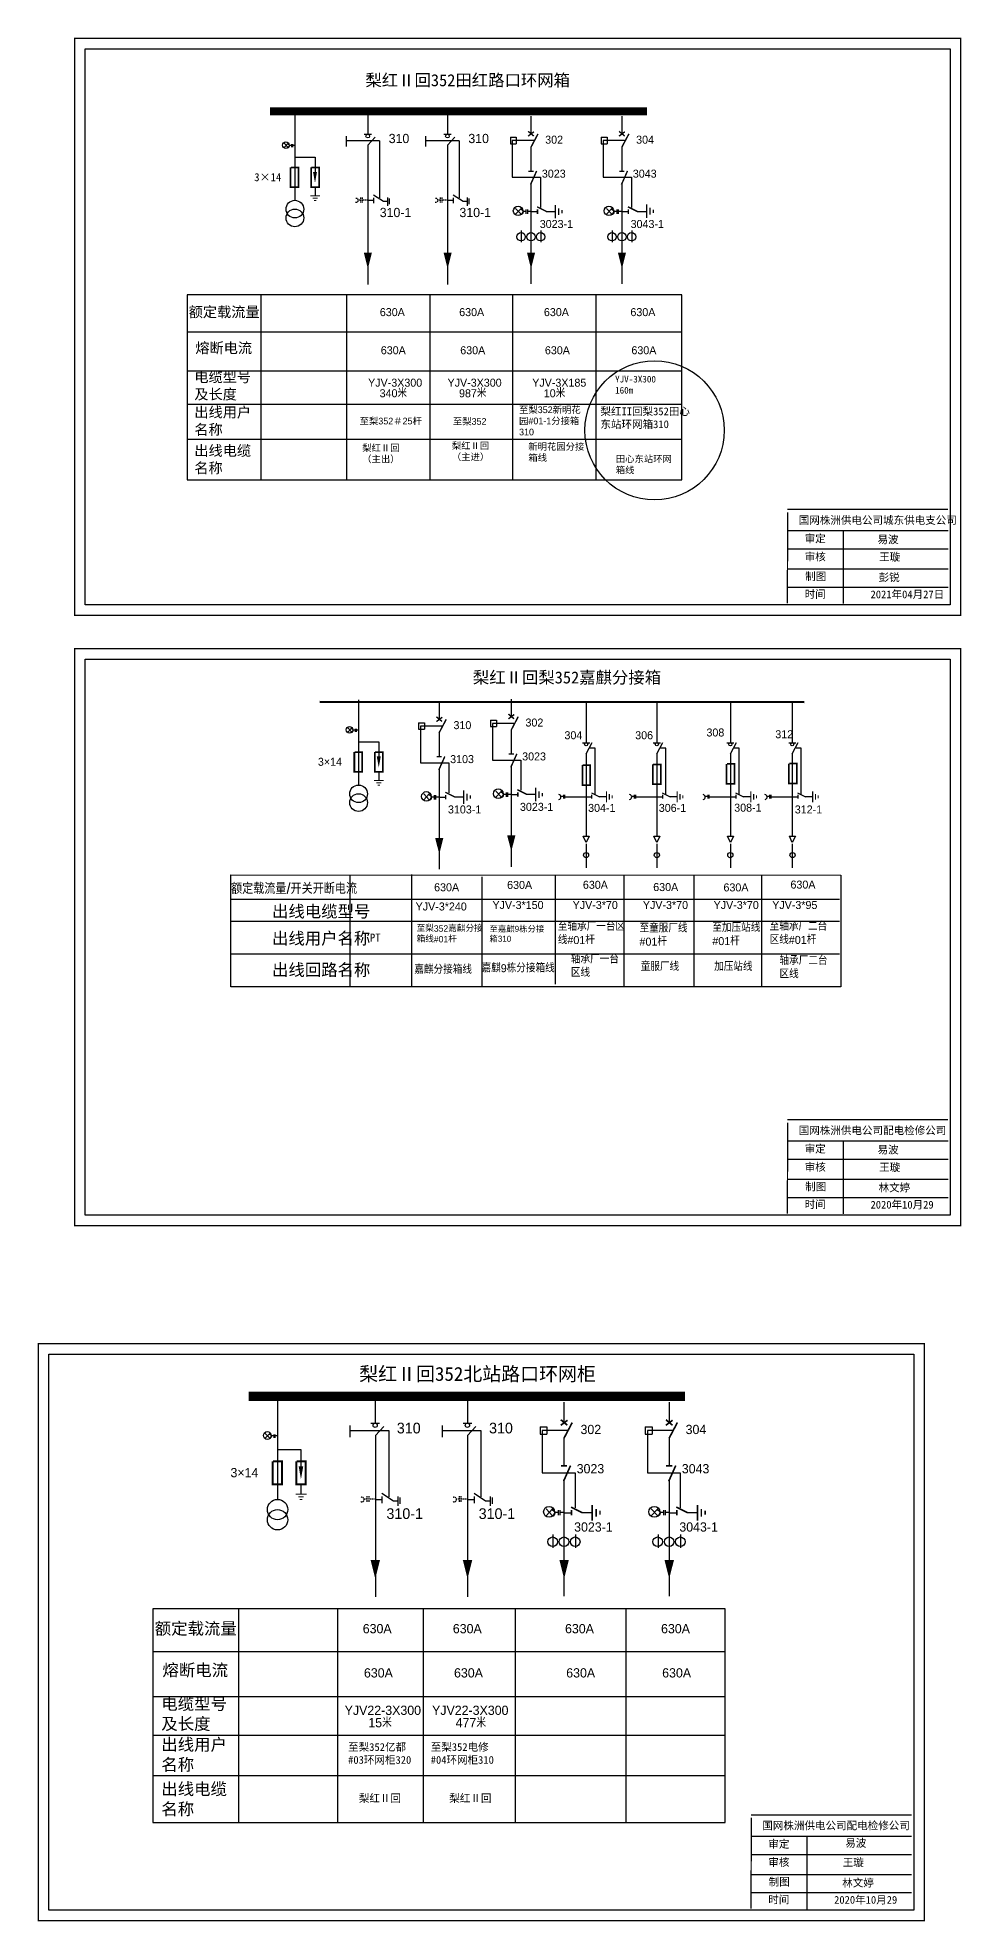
# Model space of a CAD drawing. Extents: x -42 to 505, y -336 to -58.
# Drawn here: x -42.4 to 88.4, y -324.6 to -57.8 of the extents above; entities that cross this region are included whole.
import ezdxf

# ---------------------------------------------------------------- set-up
doc = ezdxf.new("R2010")
doc.units = 0
doc.header["$LTSCALE"] = 0.774411
for name, pattern in [('ACAD_ISO02W100', [15, 12, -3]), ('CENTER', [50.8, 31.75, -6.35, 6.35, -6.35]), ('DASHED', [0.45, 0.3, -0.15]), ('HIDDEN', [0.375, 0.25, -0.125])]:
    doc.linetypes.add(name, pattern=pattern)
doc.layers.get('0').update_dxf_attribs({"linetype": 'CONTINUOUS'})
doc.layers.add('1', color=7, linetype='CONTINUOUS')
doc.layers.add('F11', color=7, linetype='CONTINUOUS')
doc.styles.add('HZ', font='')
doc.styles.add('hztxt_txtstyle_0.00_0_0', font='', dxfattribs={"bigfont": 'hztxt.shx'})
doc.styles.add('hztxt_txtstyle_2.00_0_0', font='', dxfattribs={"height": 2, "bigfont": 'hztxt.shx'})
doc.styles.add('hztxt_txtstyle_2.77_0_0', font='', dxfattribs={"height": 2.768736, "bigfont": 'hztxt.shx'})
doc.styles.add('hztxt_txtstyle_3.00_0_0', font='', dxfattribs={"height": 3})
doc.styles.add('KaiTi_GB2312_txtstyle_1.09_0_0', font='simkai_0.ttf', dxfattribs={"height": 1.0944})
doc.styles.add('STYLE1', font='txt.shx', dxfattribs={"height": 2.6})
doc.styles.add('字体', font='simkai_0.ttf', dxfattribs={"height": 2.5})
doc.styles.get('HZ').set_extended_font_data('SimSun')
doc.styles.get('hztxt_txtstyle_0.00_0_0').set_extended_font_data('hztxt')
doc.styles.get('hztxt_txtstyle_2.00_0_0').set_extended_font_data('hztxt')
doc.styles.get('hztxt_txtstyle_2.77_0_0').set_extended_font_data('hztxt')
doc.styles.get('hztxt_txtstyle_3.00_0_0').set_extended_font_data('SimSun')

# ---------------------------------------------------------------- blocks, each defined once
blk = doc.blocks.new('JD')
for points in [[(-2, 0.2), (-2, -0.2), (2, 0.2), (2, -0.2)], [(1, -1.2), (1, -0.8), (-1, -1.2), (-1, -0.8)], [(-0.5, -1.8), (-0.5, -2.2), (0.5, -1.8), (0.5, -2.2)]]:
    blk.add_trace(points)

msp = doc.modelspace()

# ---------------------------------------------------------------- linework, layer by layer
for p, q in [((-5.98, -68.84), (-5.98, -80.93)), ((27.46, -68.97), (27.46, -71.48)), ((40.33, -68.97), (40.33, -71.48)), ((24.56, -71.95), (24.56, -72.85)), ((24.56, -71.95), (25.37, -71.95)), ((25.37, -71.95), (25.37, -72.85)), ((37.43, -71.95), (37.43, -72.85)), ((37.43, -71.95), (38.25, -71.95)), ((38.25, -71.95), (38.25, -72.85)), ((24.56, -72.85), (25.37, -72.85)), ((27.87, -72.42), (24.82, -72.42)), ((24.82, -72.42), (24.82, -77.61)), ((27.46, -73.33), (27.46, -76.7)), ((37.43, -72.85), (38.25, -72.85)), ((40.74, -72.42), (37.69, -72.42)), ((37.69, -72.42), (37.69, -77.61)), ((40.33, -73.33), (40.33, -76.7)), ((-5.99, -74.76), (-3.11, -74.76)), ((-3.11, -74.76), (-3.11, -76.87)), ((-3.11, -79.09), (-3.11, -80.18)), ((24.82, -77.61), (28.84, -77.61)), ((27.46, -78.39), (27.46, -88.34)), ((28.84, -77.61), (28.84, -81.89)), ((37.69, -77.61), (41.72, -77.61)), ((40.33, -78.39), (40.33, -88.34)), ((41.72, -77.61), (41.72, -81.89)), ((27.46, -82.47), (28.4, -82.47)), ((29.63, -82.45), (30.91, -82.45)), ((40.33, -82.47), (41.27, -82.47)), ((42.5, -82.45), (43.79, -82.45)), ((26.11, -85.13), (26.11, -86.79)), ((28.87, -85.13), (28.87, -86.79)), ((38.98, -85.13), (38.98, -86.79)), ((41.75, -85.13), (41.75, -86.79)), ((27.47, -89.68), (27.47, -92.7)), ((40.34, -89.68), (40.34, -92.7)), ((3.04, -151.63), (3.04, -163.72)), ((14.46, -151.88), (14.46, -154.38)), ((24.66, -151.5), (24.66, -154.01)), ((35.29, -151.96), (35.29, -157.65)), ((45.3, -151.96), (45.3, -157.65)), ((55.72, -151.96), (55.72, -157.65)), ((64.48, -151.96), (64.48, -157.65)), ((21.76, -154.48), (21.76, -155.39)), ((21.76, -154.48), (22.58, -154.48)), ((22.58, -154.48), (22.58, -155.39)), ((11.56, -154.86), (11.56, -155.76)), ((11.56, -154.86), (12.38, -154.86)), ((11.56, -155.76), (12.38, -155.76)), ((14.87, -155.33), (11.82, -155.33)), ((11.82, -155.33), (11.82, -160.52)), ((12.38, -154.86), (12.38, -155.76)), ((14.46, -156.24), (14.46, -159.61)), ((21.76, -155.39), (22.58, -155.39)), ((25.07, -154.95), (22.02, -154.95)), ((22.02, -154.95), (22.02, -160.14)), ((24.66, -155.87), (24.66, -159.24)), ((3.03, -157.55), (5.92, -157.55)), ((5.92, -157.55), (5.92, -159.66)), ((34.78, -157.68), (35.79, -157.68)), ((35.29, -159.24), (36.14, -157.63)), ((35.29, -159.2), (35.29, -170.87)), ((44.8, -157.68), (45.8, -157.68)), ((45.3, -159.24), (46.15, -157.63)), ((45.3, -159.2), (45.3, -170.87)), ((55.22, -157.68), (56.22, -157.68)), ((55.72, -159.24), (56.57, -157.63)), ((55.72, -159.2), (55.72, -170.87)), ((63.98, -157.68), (64.98, -157.68)), ((64.48, -159.24), (65.33, -157.63)), ((64.48, -159.2), (64.48, -170.87)), ((5.92, -161.88), (5.92, -162.97)), ((11.82, -160.52), (15.85, -160.52)), ((14.46, -161.3), (14.46, -171.25)), ((15.85, -160.52), (15.85, -164.8)), ((22.02, -160.14), (26.05, -160.14)), ((24.66, -160.92), (24.66, -170.87)), ((26.05, -160.14), (26.05, -164.42)), ((14.46, -165.38), (15.41, -165.38)), ((16.64, -165.36), (17.92, -165.36)), ((24.66, -165.01), (25.61, -165.01)), ((26.83, -164.98), (28.12, -164.98)), ((32.08, -165.32), (31.72, -165.32)), ((32.08, -165.08), (32.08, -165.6)), ((32.24, -165.08), (32.24, -165.6)), ((32.26, -165.34), (36.07, -165.34)), ((36.03, -164.78), (37.16, -165.34)), ((36.07, -165.08), (36.07, -165.6)), ((37.09, -165.32), (38.16, -165.32)), ((42.1, -165.32), (41.74, -165.32)), ((42.1, -165.08), (42.1, -165.6)), ((42.26, -165.08), (42.26, -165.6)), ((42.28, -165.34), (46.09, -165.34)), ((46.04, -164.78), (47.18, -165.34)), ((46.09, -165.08), (46.09, -165.6)), ((47.11, -165.32), (48.18, -165.32)), ((52.52, -165.32), (52.16, -165.32)), ((52.52, -165.08), (52.52, -165.6)), ((52.68, -165.08), (52.68, -165.6)), ((52.7, -165.34), (56.51, -165.34)), ((56.46, -164.78), (57.59, -165.34)), ((56.51, -165.08), (56.51, -165.6)), ((57.53, -165.32), (58.6, -165.32)), ((61.28, -165.32), (60.92, -165.32)), ((61.28, -165.08), (61.28, -165.6)), ((61.44, -165.08), (61.44, -165.6)), ((61.46, -165.34), (65.27, -165.34)), ((65.22, -164.78), (66.35, -165.34)), ((65.27, -165.08), (65.27, -165.6)), ((66.29, -165.32), (67.36, -165.32)), ((14.47, -172.58), (14.47, -175.61)), ((24.67, -172.21), (24.67, -175.24)), ((34.87, -170.92), (35.73, -170.92)), ((35.29, -171.79), (34.88, -170.9)), ((35.73, -170.92), (35.29, -171.79)), ((44.88, -170.92), (45.75, -170.92)), ((45.31, -171.79), (44.89, -170.9)), ((45.75, -170.92), (45.31, -171.79)), ((55.3, -170.92), (56.17, -170.92)), ((55.73, -171.79), (55.31, -170.9)), ((56.17, -170.92), (55.73, -171.79)), ((64.06, -170.92), (64.93, -170.92)), ((64.49, -171.79), (64.07, -170.9)), ((64.93, -170.92), (64.49, -171.79)), ((-15.05, -176.4), (71.37, -176.42)), ((-15.05, -192.26), (-15.05, -176.4)), ((1.81, -176.37), (1.81, -192.21)), ((10.56, -176.36), (10.56, -192.2)), ((20.53, -176.68), (20.53, -192.13)), ((30.88, -176.53), (30.88, -191.86)), ((40.62, -176.42), (40.62, -192.26)), ((50.53, -176.55), (50.53, -192.26)), ((60.14, -176.55), (60.14, -192.26)), ((71.37, -176.42), (71.37, -192.26)), ((-15.01, -179.85), (71.16, -179.85)), ((-15.01, -182.96), (71.16, -182.96)), ((-15.03, -187.6), (71.16, -187.6)), ((71.37, -192.26), (-15.05, -192.26)), ((-8.43, -250.91), (-8.43, -264.9)), ((32.14, -251.09), (32.14, -253.99)), ((47.03, -251.09), (47.03, -253.99)), ((28.78, -254.54), (28.78, -255.59)), ((28.78, -254.54), (29.72, -254.54)), ((28.78, -255.59), (29.72, -255.59)), ((32.61, -255.09), (29.08, -255.09)), ((29.08, -255.09), (29.08, -261.09)), ((29.72, -254.54), (29.72, -255.59)), ((43.67, -254.54), (43.67, -255.59)), ((43.67, -254.54), (44.62, -254.54)), ((43.67, -255.59), (44.62, -255.59)), ((47.5, -255.09), (43.97, -255.09)), ((43.97, -255.09), (43.97, -261.09)), ((44.62, -254.54), (44.62, -255.59)), ((-8.45, -257.76), (-5.1, -257.76)), ((-5.1, -257.76), (-5.1, -260.21)), ((32.14, -256.14), (32.14, -260.04)), ((47.03, -256.14), (47.03, -260.04)), ((29.08, -261.09), (33.74, -261.09)), ((33.74, -261.09), (33.74, -266.04)), ((43.97, -261.09), (48.63, -261.09)), ((48.63, -261.09), (48.63, -266.04)), ((-5.1, -262.77), (-5.1, -264.04)), ((32.14, -261.99), (32.14, -273.51)), ((47.03, -261.99), (47.03, -273.51)), ((32.14, -266.72), (33.23, -266.72)), ((34.65, -266.69), (36.13, -266.69)), ((47.03, -266.72), (48.12, -266.72)), ((49.54, -266.69), (51.03, -266.69)), ((30.57, -269.79), (30.57, -271.71)), ((33.77, -269.79), (33.77, -271.71)), ((45.47, -269.79), (45.47, -271.71)), ((48.67, -269.79), (48.67, -271.71)), ((32.14, -275.05), (32.14, -278.56)), ((47.04, -275.05), (47.04, -278.56))]:
    msp.add_line(p, q)
at = {"linetype": 'Continuous'}
for p, q in [((-6.93, -72.8), (-7.48, -73.39)), ((-7.48, -72.8), (-6.93, -73.39)), ((26.07, -82.01), (25.29, -82.85)), ((25.29, -82.01), (26.07, -82.85)), ((38.95, -82.01), (38.16, -82.85)), ((38.16, -82.01), (38.95, -82.85)), ((-21.23, -94.27), (-21.23, -120.43)), ((-4.83, -94.27), (-21.23, -94.27)), ((48.83, -94.27), (-4.83, -94.27)), ((48.84, -120.43), (48.83, -94.27)), ((-21.23, -120.43), (48.84, -120.43)), ((1.54, -155.59), (2.09, -156.18)), ((2.09, -155.59), (1.54, -156.18)), ((13.08, -164.92), (12.29, -165.76)), ((12.29, -164.92), (13.08, -165.76)), ((23.28, -164.54), (22.49, -165.38)), ((22.49, -164.54), (23.28, -165.38)), ((-10.17, -255.5), (-9.53, -256.18)), ((-9.53, -255.5), (-10.17, -256.18)), ((30.53, -266.18), (29.63, -267.15)), ((29.63, -266.18), (30.53, -267.15)), ((45.43, -266.18), (44.52, -267.15)), ((44.52, -266.18), (45.43, -267.15)), ((-7.1, -280.34), (-26.08, -280.34)), ((-26.08, -280.34), (-26.08, -310.6)), ((54.99, -280.34), (-7.1, -280.34)), ((55, -310.6), (54.99, -280.34)), ((-26.08, -310.6), (55, -310.6))]:
    msp.add_line(p, q, dxfattribs=at)
at = {"linetype": 'ByBlock'}
for p, q in [((-10.76, -94.21), (-10.76, -120.43)), ((1.37, -94.21), (1.37, -120.43)), ((13.16, -94.21), (13.16, -120.43)), ((24.87, -94.21), (24.87, -120.43)), ((36.66, -94.21), (36.66, -120.43)), ((-21.14, -99.5), (48.84, -99.5)), ((-21.14, -105.02), (48.84, -105.02)), ((-21.14, -109.73), (48.84, -109.73)), ((-21.14, -114.68), (48.84, -114.68)), ((-13.96, -280.27), (-13.96, -310.6)), ((0.08, -280.27), (0.08, -310.6)), ((12.22, -280.27), (12.22, -310.6)), ((25.23, -280.38), (25.23, -310.71)), ((40.91, -280.27), (40.91, -310.6)), ((-25.97, -286.39), (54.99, -286.39)), ((-25.97, -292.77), (54.99, -292.77)), ((-25.97, -298.23), (54.99, -298.23)), ((-25.97, -303.95), (55, -303.95))]:
    msp.add_line(p, q, dxfattribs=at)
at = {"color": 0, "linetype": 'Continuous'}
for p, q in [((63.8, -127.65), (86.55, -127.65)), ((71.71, -127.6), (71.69, -137.99)), ((63.8, -130.24), (86.55, -130.24)), ((63.8, -133.07), (86.55, -133.07)), ((63.8, -135.66), (86.55, -135.66)), ((63.8, -214.08), (86.55, -214.08)), ((71.71, -214.03), (71.69, -224.41)), ((63.8, -216.67), (86.55, -216.67)), ((63.8, -219.5), (86.55, -219.5)), ((63.8, -222.09), (86.55, -222.09)), ((58.64, -312.52), (81.39, -312.52)), ((66.56, -312.47), (66.54, -322.86)), ((58.64, -315.11), (81.39, -315.11)), ((58.64, -317.94), (81.39, -317.94)), ((58.64, -320.53), (81.39, -320.53))]:
    msp.add_line(p, q, dxfattribs=at)
at = {"lineweight": 90}
msp.add_line((-2.44, -151.89), (66.15, -151.92), dxfattribs=at)
at = {"linetype": 'ACAD_ISO02W100'}
for p, q in [((36.55, -158.46), (35.72, -158.46)), ((36.55, -164.98), (36.55, -158.46)), ((46.56, -158.46), (45.72, -158.46)), ((46.56, -164.98), (46.56, -158.46)), ((56.98, -158.46), (56.16, -158.46)), ((56.98, -164.98), (56.98, -158.46)), ((65.74, -158.46), (65.02, -158.46)), ((65.74, -164.98), (65.74, -158.46))]:
    msp.add_line(p, q, dxfattribs=at)
at = {"linetype": 'CENTER'}
for p, q in [((35.29, -171.98), (35.29, -175.39)), ((45.31, -171.98), (45.31, -175.39)), ((55.73, -171.98), (55.73, -175.39)), ((64.49, -171.98), (64.49, -175.39))]:
    msp.add_line(p, q, dxfattribs=at)
at = {"color": 0, "linetype": 'Continuous', "const_width": 0.182}
for points in [[(-37.14, -57.93), (88.34, -57.93), (88.34, -139.63), (-37.14, -139.63)], [(-37.14, -144.35), (88.34, -144.35), (88.34, -226.06), (-37.14, -226.06)], [(-42.3, -242.8), (83.18, -242.8), (83.18, -324.5), (-42.3, -324.5)]]:
    msp.add_lwpolyline(points, close=True, dxfattribs=at)
at = {"color": 0, "linetype": 'Continuous'}
for points in [[(-35.67, -59.4), (86.86, -59.4), (86.86, -138.15), (-35.67, -138.15)], [(-35.67, -145.83), (86.86, -145.83), (86.86, -224.58), (-35.67, -224.58)], [(-40.82, -244.27), (81.71, -244.27), (81.71, -323.02), (-40.82, -323.02)]]:
    msp.add_lwpolyline(points, close=True, dxfattribs=at)
for points, const_width in [([(-9.5, -68.27), (43.91, -68.27)], 1.13), ([(27.07, -71.78), (27.9, -71.16)], 0.204), ([(27.08, -71.1), (27.88, -71.77)], 0.204), ([(27.46, -73.38), (28.48, -71.45)], 0.204), ([(39.95, -71.78), (40.77, -71.16)], 0.204), ([(39.95, -71.1), (40.75, -71.77)], 0.204), ([(40.33, -73.38), (41.35, -71.45)], 0.204), ([(-6.56, -76.2), (-6.56, -79.02), (-5.43, -79.02), (-5.43, -76.2), (-6.52, -76.2)], 0.238), ([(-3.67, -76.2), (-3.67, -79.02), (-2.54, -79.02), (-2.54, -76.2), (-3.63, -76.2)], 0.238), ([(27.09, -76.76), (27.85, -76.76)], 0.204), ([(27.42, -78.64), (28.28, -76.71)], 0.204), ([(39.97, -76.76), (40.72, -76.76)], 0.204), ([(40.29, -78.64), (41.15, -76.71)], 0.204), ([(28.35, -81.79), (29.71, -82.47)], 0.204), ([(28.4, -82.16), (28.4, -82.79)], 0.204), ([(41.22, -81.79), (42.58, -82.47)], 0.204), ([(41.27, -82.16), (41.27, -82.79)], 0.204), ([(14.08, -154.69), (14.91, -154.07)], 0.204), ([(14.08, -154.01), (14.88, -154.67)], 0.204), ([(14.46, -156.29), (15.48, -154.36)], 0.204), ([(24.28, -154.31), (25.1, -153.69)], 0.204), ([(24.28, -153.63), (25.08, -154.3)], 0.204), ([(24.66, -155.92), (25.68, -153.98)], 0.204), ([(2.46, -159), (2.46, -161.81), (3.59, -161.81), (3.59, -159), (2.5, -159)], 0.238), ([(5.35, -159), (5.35, -161.81), (6.48, -161.81), (6.48, -159), (5.39, -159)], 0.238), ([(14.1, -159.66), (14.85, -159.66)], 0.204), ([(14.42, -161.55), (15.28, -159.62)], 0.204), ([(24.3, -159.29), (25.05, -159.29)], 0.204), ([(24.62, -161.17), (25.48, -159.25)], 0.204), ([(34.76, -160.86), (34.76, -163.68), (35.88, -163.68), (35.88, -160.86), (34.79, -160.86)], 0.238), ([(44.74, -160.75), (44.74, -163.56), (45.87, -163.56), (45.87, -160.75), (44.78, -160.75)], 0.238), ([(55.19, -160.69), (55.19, -163.5), (56.32, -163.5), (56.32, -160.69), (55.23, -160.69)], 0.238), ([(64.02, -160.63), (64.02, -163.45), (65.15, -163.45), (65.15, -160.63), (64.05, -160.63)], 0.238), ([(15.35, -164.7), (16.71, -165.38)], 0.204), ([(15.41, -165.07), (15.41, -165.7)], 0.204), ([(25.55, -164.33), (26.91, -165.01)], 0.204), ([(25.61, -164.69), (25.61, -165.32)], 0.204), ([(-12.5, -250.25), (49.29, -250.25)], 1.31), ([(31.69, -254.35), (32.65, -253.63)], 0.236), ([(31.7, -253.56), (32.62, -254.33)], 0.236), ([(32.14, -256.2), (33.32, -253.96)], 0.236), ([(46.58, -254.35), (47.54, -253.63)], 0.236), ([(46.59, -253.56), (47.52, -254.33)], 0.236), ([(47.03, -256.2), (48.21, -253.96)], 0.236), ([(-9.1, -259.43), (-9.1, -262.69), (-7.79, -262.69), (-7.79, -259.43), (-9.06, -259.43)], 0.275), ([(-5.76, -259.43), (-5.76, -262.69), (-4.45, -262.69), (-4.45, -259.43), (-5.72, -259.43)], 0.275), ([(31.71, -260.1), (32.59, -260.1)], 0.236), ([(32.09, -262.28), (33.08, -260.05)], 0.236), ([(46.61, -260.1), (47.48, -260.1)], 0.236), ([(46.98, -262.28), (47.98, -260.05)], 0.236), ([(33.17, -265.93), (34.74, -266.72)], 0.236), ([(33.23, -266.36), (33.23, -267.08)], 0.236), ([(48.06, -265.93), (49.63, -266.72)], 0.236), ([(48.12, -266.36), (48.12, -267.08)], 0.236)]:
    msp.add_lwpolyline(points, dxfattribs=dict(const_width=const_width))
for points, format in [([(-3.11, -76.84, 0.555, 0, 0), (-3.11, -78.42, 0, 0, 0)], "xyseb"), ([(25.98, -82.11, -0.877934), (26, -82.94)], "xyb"), ([(38.85, -82.11, -0.877934), (38.87, -82.94)], "xyb"), ([(4.38, -88.26, 1.16, 0, 0), (4.38, -90.57, 0, 0, 0)], "xyseb"), ([(15.67, -88.26, 1.16, 0, 0), (15.67, -90.57, 0, 0, 0)], "xyseb"), ([(27.49, -88.26, 1.16, 0, 0), (27.49, -90.57, 0, 0, 0)], "xyseb"), ([(40.36, -88.26, 1.16, 0, 0), (40.36, -90.57, 0, 0, 0)], "xyseb"), ([(5.92, -159.63, 0.555, 0, 0), (5.92, -161.21, 0, 0, 0)], "xyseb"), ([(12.98, -165.02, -0.877934), (13, -165.85)], "xyb"), ([(23.18, -164.65, -0.877934), (23.2, -165.47)], "xyb"), ([(14.49, -171.17, 1.16, 0, 0), (14.49, -173.47, 0, 0, 0)], "xyseb"), ([(24.69, -170.8, 1.16, 0, 0), (24.69, -173.1, 0, 0, 0)], "xyseb"), ([(-5.1, -260.17, 0.642, 0, 0), (-5.1, -262, 0, 0, 0)], "xyseb"), ([(30.42, -266.3, -0.877934), (30.44, -267.26)], "xyb"), ([(45.32, -266.3, -0.877934), (45.34, -267.26)], "xyb"), ([(5.43, -273.42, 1.34, 0, 0), (5.43, -276.08, 0, 0, 0)], "xyseb"), ([(18.49, -273.42, 1.34, 0, 0), (18.49, -276.08, 0, 0, 0)], "xyseb"), ([(32.17, -273.42, 1.34, 0, 0), (32.17, -276.08, 0, 0, 0)], "xyseb"), ([(47.06, -273.42, 1.34, 0, 0), (47.06, -276.08, 0, 0, 0)], "xyseb")]:
    msp.add_lwpolyline(points, format=format)
for points in [[(26.77, -82.46), (26.35, -82.46)], [(26.77, -82.18), (26.77, -82.8)], [(26.97, -82.18), (26.97, -82.8)], [(27.46, -82.46), (26.97, -82.46)], [(39.65, -82.46), (39.22, -82.46)], [(39.65, -82.18), (39.65, -82.8)], [(39.84, -82.18), (39.84, -82.8)], [(40.33, -82.46), (39.84, -82.46)], [(13.78, -165.37), (13.35, -165.37)], [(13.78, -165.09), (13.78, -165.71)], [(13.97, -165.09), (13.97, -165.71)], [(14.46, -165.37), (13.97, -165.37)], [(23.98, -165), (23.55, -165)], [(23.98, -164.71), (23.98, -165.33)], [(24.17, -164.71), (24.17, -165.33)], [(24.66, -165), (24.17, -165)], [(31.34, -266.71), (30.85, -266.71)], [(31.34, -266.38), (31.34, -267.09)], [(31.56, -266.38), (31.56, -267.09)], [(32.14, -266.71), (31.56, -266.71)], [(46.24, -266.71), (45.74, -266.71)], [(46.24, -266.38), (46.24, -267.09)], [(46.46, -266.38), (46.46, -267.09)], [(47.03, -266.71), (46.46, -266.71)]]:
    msp.add_lwpolyline(points)
at = {"color": 0, "linetype": 'Continuous', "const_width": 0.182}
for points in [[(63.85, -125.05), (63.78, -137.95)], [(63.8, -124.65), (86.55, -124.65)], [(63.85, -211.48), (63.78, -224.37)], [(63.8, -211.07), (86.55, -211.07)], [(58.64, -309.52), (81.39, -309.52)], [(58.7, -309.92), (58.63, -322.82)]]:
    msp.add_lwpolyline(points, dxfattribs=at)
at = {"linetype": 'Continuous'}
for centre, radius in [((-7.23, -73.05), 0.47), ((25.65, -82.37), 0.672), ((38.52, -82.37), 0.672), ((1.79, -155.85), 0.47), ((12.66, -165.28), 0.672), ((22.85, -164.9), 0.672), ((35.28, -173.6), 0.367), ((45.31, -173.6), 0.367), ((55.71, -173.6), 0.367), ((64.52, -173.6), 0.367), ((-9.87, -255.79), 0.544), ((30.04, -266.6), 0.778), ((44.94, -266.6), 0.778)]:
    msp.add_circle(centre, radius, dxfattribs=at)
for centre, radius in [((-5.96, -82.12), 1.25), ((-5.96, -83.37), 1.25), ((26.08, -86.03), 0.589), ((27.48, -86.03), 0.589), ((28.84, -86.03), 0.589), ((38.95, -86.03), 0.589), ((40.35, -86.03), 0.589), ((41.72, -86.03), 0.589), ((35.29, -157.91), 0.218), ((45.3, -157.91), 0.218), ((55.72, -157.91), 0.218), ((64.48, -157.91), 0.218), ((3.06, -164.92), 1.25), ((3.06, -166.16), 1.25), ((-8.41, -266.28), 1.44), ((-8.41, -267.72), 1.44), ((30.54, -270.84), 0.681), ((32.15, -270.84), 0.681), ((33.74, -270.84), 0.681), ((45.43, -270.84), 0.681), ((47.05, -270.84), 0.681), ((48.63, -270.84), 0.681)]:
    msp.add_circle(centre, radius)
at = {"color": 1, "linetype": 'Continuous'}
msp.add_circle((44.98, -113.44), 9.86, dxfattribs=at)
for centre in [(31.38, -165.37), (41.4, -165.37), (51.82, -165.37), (60.58, -165.37)]:
    msp.add_arc(centre, 0.347, 278.5404, 83.6643)
for points in [[(38.1, -166.14), (38.26, -166.14), (38.1, -164.56), (38.26, -164.56)], [(38.65, -164.95), (38.49, -164.95), (38.65, -165.75), (38.49, -165.75)], [(38.89, -165.55), (39.05, -165.55), (38.89, -165.15), (39.05, -165.15)], [(48.11, -166.14), (48.27, -166.14), (48.11, -164.56), (48.27, -164.56)], [(48.67, -164.95), (48.51, -164.95), (48.67, -165.75), (48.51, -165.75)], [(48.91, -165.55), (49.07, -165.55), (48.91, -165.15), (49.07, -165.15)], [(58.53, -166.14), (58.69, -166.14), (58.53, -164.56), (58.69, -164.56)], [(59.09, -164.95), (58.93, -164.95), (59.09, -165.75), (58.93, -165.75)], [(59.33, -165.55), (59.48, -165.55), (59.33, -165.15), (59.48, -165.15)], [(67.29, -166.14), (67.45, -166.14), (67.29, -164.56), (67.45, -164.56)], [(67.85, -164.95), (67.69, -164.95), (67.85, -165.75), (67.69, -165.75)], [(68.09, -165.55), (68.24, -165.55), (68.09, -165.15), (68.24, -165.15)]]:
    msp.add_trace(points)
at = {"layer": '1'}
for points in [[(-7, -72.87, -0.877934), (-6.99, -73.45)], [(-7, -72.87, -0.877934), (-6.99, -73.45)], [(25.98, -82.1, -0.877934), (25.99, -82.93)], [(38.85, -82.1, -0.877934), (38.87, -82.93)], [(2.02, -155.66, -0.877934), (2.03, -156.24)], [(2.02, -155.67, -0.877934), (2.03, -156.25)], [(12.98, -165.01, -0.877934), (13, -165.84)], [(23.18, -164.64, -0.877934), (23.2, -165.46)], [(-9.61, -255.57, -0.877934), (-9.6, -256.24)], [(-9.61, -255.58, -0.877934), (-9.6, -256.25)], [(30.42, -266.29, -0.877934), (30.44, -267.25)], [(45.32, -266.29, -0.877934), (45.33, -267.25)]]:
    msp.add_lwpolyline(points, format="xyb", dxfattribs=at)
for points in [[(-6.44, -73.12), (-6.74, -73.12)], [(-6.44, -72.92), (-6.44, -73.35)], [(-6.31, -72.92), (-6.31, -73.35)], [(-5.96, -73.12), (-6.31, -73.12)], [(2.58, -155.91), (2.28, -155.91)], [(2.58, -155.71), (2.58, -156.15)], [(2.71, -155.71), (2.71, -156.15)], [(3.06, -155.91), (2.71, -155.91)], [(-8.96, -255.86), (-9.31, -255.86)], [(-8.96, -255.63), (-8.96, -256.13)], [(-8.81, -255.63), (-8.81, -256.13)], [(-8.41, -255.86), (-8.81, -255.86)]]:
    msp.add_lwpolyline(points, dxfattribs=at)
at = {"layer": 'F11', "lineweight": -3}
for p, q in [((4.38, -68.79), (4.38, -71.49)), ((15.67, -68.79), (15.67, -71.49)), ((1.28, -71.79), (1.28, -73.23)), ((3.84, -71.51), (4.89, -71.51)), ((4.38, -73.04), (5.41, -71.92)), ((12.56, -71.79), (12.56, -73.23)), ((15.12, -71.51), (16.17, -71.51)), ((15.67, -73.04), (16.69, -71.92)), ((1.28, -72.42), (6.02, -72.42)), ((4.38, -73.04), (4.38, -92.77)), ((6.02, -72.43), (6.02, -80.53)), ((12.56, -72.42), (17.31, -72.42)), ((15.67, -73.04), (15.67, -92.77)), ((17.31, -72.43), (17.31, -80.53)), ((4.39, -80.85), (5.11, -80.85)), ((5.18, -80.07), (6.59, -81.01)), ((5.18, -80.51), (5.18, -81.29)), ((6.59, -81.01), (7.14, -81.01)), ((7.15, -80.48), (7.15, -81.63)), ((7.4, -80.61), (7.4, -81.41)), ((15.68, -80.85), (16.4, -80.85)), ((16.47, -80.07), (17.87, -81.01)), ((16.47, -80.51), (16.47, -81.29)), ((17.87, -81.01), (18.43, -81.01)), ((18.44, -80.48), (18.44, -81.63)), ((18.68, -80.61), (18.68, -81.41)), ((5.43, -250.89), (5.43, -254.01)), ((18.49, -250.89), (18.49, -254.01)), ((1.84, -254.36), (1.84, -256.03)), ((1.84, -255.09), (7.33, -255.09)), ((4.8, -254.03), (6.02, -254.03)), ((5.44, -255.8), (6.62, -254.51)), ((5.44, -255.8), (5.44, -278.63)), ((7.33, -255.1), (7.33, -264.47)), ((14.9, -254.36), (14.9, -256.03)), ((14.9, -255.09), (20.39, -255.09)), ((17.86, -254.03), (19.08, -254.03)), ((18.5, -255.8), (19.68, -254.51)), ((18.5, -255.8), (18.5, -278.63)), ((20.39, -255.1), (20.39, -264.47)), ((6.35, -263.94), (7.99, -265.02)), ((19.42, -263.94), (21.05, -265.02)), ((5.45, -264.84), (6.28, -264.84)), ((6.35, -264.44), (6.35, -265.35)), ((7.99, -265.02), (8.63, -265.02)), ((8.63, -264.42), (8.63, -265.74)), ((8.92, -264.56), (8.92, -265.49)), ((18.51, -264.84), (19.34, -264.84)), ((19.42, -264.44), (19.42, -265.35)), ((21.05, -265.02), (21.69, -265.02)), ((21.7, -264.42), (21.7, -265.74)), ((21.98, -264.56), (21.98, -265.49))]:
    msp.add_line(p, q, dxfattribs=at)
at = {"layer": 'F11', "linetype": 'HIDDEN', "lineweight": -3}
for p, q in [((3.34, -80.84), (2.99, -80.84)), ((3.34, -80.46), (3.34, -81.19)), ((3.57, -80.46), (3.57, -81.19)), ((4.43, -80.84), (3.62, -80.84)), ((14.63, -80.84), (14.28, -80.84)), ((14.63, -80.46), (14.63, -81.19)), ((14.86, -80.46), (14.86, -81.19)), ((15.72, -80.84), (14.91, -80.84)), ((4.23, -264.82), (3.82, -264.82)), ((4.23, -264.38), (4.23, -265.23)), ((4.5, -264.38), (4.5, -265.23)), ((5.49, -264.82), (4.55, -264.82)), ((17.29, -264.82), (16.88, -264.82)), ((17.29, -264.38), (17.29, -265.23)), ((17.56, -264.38), (17.56, -265.23)), ((18.55, -264.82), (17.61, -264.82))]:
    msp.add_line(p, q, dxfattribs=at)
at = {"layer": 'F11', "lineweight": -3}
for centre, radius in [((4.36, -71.78), 0.26), ((15.65, -71.78), 0.26), ((5.41, -254.34), 0.301), ((18.47, -254.34), 0.301)]:
    msp.add_circle(centre, radius, dxfattribs=at)
at = {"layer": 'F11', "linetype": 'HIDDEN', "lineweight": -3}
for centre, radius in [((2.74, -80.87), 0.279), ((14.02, -80.87), 0.279), ((3.53, -264.86), 0.322), ((16.59, -264.86), 0.322)]:
    msp.add_arc(centre, radius, 242.566, 111.7046, dxfattribs=at)

# ---------------------------------------------------------------- block references
for p, xscale, yscale, zscale in [((-3.09, -80.23), 0.333147063555856, 0.3331470635097418, 0.333147063568893), ((5.93, -163.02), 0.333147063555856, 0.3331470635097418, 0.333147063568893), ((-5.08, -264.09), 0.3854564941207883, 0.3854564940674265, 0.3854564941358656)]:
    msp.add_blockref('JD', p, dxfattribs=dict(xscale=xscale, yscale=yscale, zscale=zscale))
at = {"rotation": 90}
for p, xscale, yscale, zscale in [((30.93, -82.48), 0.4759243764425634, 0.4759243764425634, 0.4759243765269899), ((43.86, -82.41), 0.4759243764425634, 0.4759243764425634, 0.4759243765269899), ((17.93, -165.39), 0.4759243764425634, 0.4759243764425634, 0.4759243765269899), ((28.13, -165.02), 0.4759243764425634, 0.4759243764425634, 0.4759243765269899), ((36.15, -266.73), 0.5506521343821262, 0.5506521343821262, 0.550652134479808), ((51.05, -266.73), 0.5506521343821262, 0.5506521343821262, 0.550652134479808)]:
    msp.add_blockref('JD', p, dxfattribs=dict(at, xscale=xscale, yscale=yscale, zscale=zscale))

# ---------------------------------------------------------------- texts
for s, height, style, p in [('梨红Ⅱ回352田红路口环网箱', 1.6997, 'hztxt_txtstyle_3.00_0_0', (4.03, -64.71)), ('302', 1.133, 'hztxt_txtstyle_2.00_0_0', (29.49, -72.85)), ('304', 1.133, 'hztxt_txtstyle_2.00_0_0', (42.37, -72.85)), ('3×14', 1.133, 'HZ', (-11.73, -78.16)), ('3023', 1.133, 'hztxt_txtstyle_2.00_0_0', (29.02, -77.66)), ('3043', 1.133, 'hztxt_txtstyle_2.00_0_0', (41.9, -77.66)), ('3023-1', 1.133, 'hztxt_txtstyle_2.00_0_0', (28.72, -84.79)), ('3043-1', 1.133, 'hztxt_txtstyle_2.00_0_0', (41.59, -84.79)), ('630A', 1.133, 'hztxt_txtstyle_2.00_0_0', (6.07, -97.27)), ('630A', 1.133, 'hztxt_txtstyle_2.00_0_0', (17.31, -97.27)), ('630A', 1.133, 'hztxt_txtstyle_2.00_0_0', (29.31, -97.27)), ('630A', 1.133, 'hztxt_txtstyle_2.00_0_0', (41.56, -97.27)), ('630A', 1.133, 'hztxt_txtstyle_2.00_0_0', (6.21, -102.67)), ('630A', 1.133, 'hztxt_txtstyle_2.00_0_0', (17.46, -102.67)), ('630A', 1.133, 'hztxt_txtstyle_2.00_0_0', (29.45, -102.67)), ('630A', 1.133, 'hztxt_txtstyle_2.00_0_0', (41.7, -102.67)), ('YJV-3X300', 1.133, 'hztxt_txtstyle_2.00_0_0', (4.41, -107.26)), ('YJV-3X300', 1.133, 'hztxt_txtstyle_2.00_0_0', (15.66, -107.26)), ('YJV-3X185', 1.133, 'hztxt_txtstyle_2.00_0_0', (27.65, -107.26)), ('340米', 1.133, 'hztxt_txtstyle_2.00_0_0', (6.04, -108.76)), ('987米', 1.133, 'hztxt_txtstyle_2.00_0_0', (17.29, -108.76)), ('10米', 1.133, 'hztxt_txtstyle_2.00_0_0', (29.29, -108.76)), ('310', 1.133, 'hztxt_txtstyle_2.00_0_0', (16.5, -155.76)), ('302', 1.133, 'hztxt_txtstyle_2.00_0_0', (26.7, -155.39)), ('304', 1.133, 'hztxt_txtstyle_2.00_0_0', (32.22, -157.19)), ('306', 1.133, 'hztxt_txtstyle_2.00_0_0', (42.24, -157.19)), ('308', 1.133, 'hztxt_txtstyle_2.00_0_0', (52.33, -156.8)), ('312', 1.133, 'hztxt_txtstyle_2.00_0_0', (62.08, -157.05)), ('3×14', 1.133, 'hztxt_txtstyle_2.00_0_0', (-2.7, -160.95)), ('3103', 1.133, 'hztxt_txtstyle_2.00_0_0', (16.03, -160.57)), ('3023', 1.133, 'hztxt_txtstyle_2.00_0_0', (26.23, -160.19)), ('3103-1', 1.133, 'hztxt_txtstyle_2.00_0_0', (15.72, -167.7)), ('3023-1', 1.133, 'hztxt_txtstyle_2.00_0_0', (25.92, -167.33)), ('304-1', 1.133, 'hztxt_txtstyle_2.00_0_0', (35.57, -167.48)), ('306-1', 1.133, 'hztxt_txtstyle_2.00_0_0', (45.58, -167.48)), ('308-1', 1.133, 'hztxt_txtstyle_2.00_0_0', (56.26, -167.45)), ('312-1', 1.133, 'hztxt_txtstyle_2.00_0_0', (64.84, -167.7)), ('额定载流量/开关开断电流', 1.5687, 'hztxt_txtstyle_2.77_0_0', (-15, -179.1)), ('630A', 1.133, 'hztxt_txtstyle_2.00_0_0', (13.76, -178.72)), ('630A', 1.133, 'hztxt_txtstyle_2.00_0_0', (24.1, -178.39)), ('630A', 1.133, 'hztxt_txtstyle_2.00_0_0', (34.83, -178.37)), ('630A', 1.133, 'hztxt_txtstyle_2.00_0_0', (44.79, -178.69)), ('630A', 1.133, 'hztxt_txtstyle_2.00_0_0', (54.74, -178.74)), ('630A', 1.133, 'hztxt_txtstyle_2.00_0_0', (64.23, -178.34)), ('出线电缆型号', 1.7, 'hztxt_txtstyle_3.00_0_0', (-9.19, -182.41)), ('YJV-3*240', 1.133, 'hztxt_txtstyle_2.00_0_0', (11.14, -181.44)), ('YJV-3*150', 1.133, 'hztxt_txtstyle_2.00_0_0', (22.02, -181.23)), ('YJV-3*70', 1.133, 'hztxt_txtstyle_2.00_0_0', (33.38, -181.23)), ('YJV-3*70', 1.133, 'hztxt_txtstyle_2.00_0_0', (43.32, -181.23)), ('YJV-3*70', 1.133, 'hztxt_txtstyle_2.00_0_0', (53.34, -181.23)), ('YJV-3*95', 1.133, 'hztxt_txtstyle_2.00_0_0', (61.64, -181.23)), ('出线用户名称', 1.7, 'hztxt_txtstyle_3.00_0_0', (-9.19, -186.24)), ('出线回路名称', 1.7, 'hztxt_txtstyle_3.00_0_0', (-9.19, -190.7)), ('梨红Ⅱ回352北站路口环网柜', 1.9666, 'hztxt_txtstyle_3.00_0_0', (3.15, -248.05)), ('302', 1.311, 'hztxt_txtstyle_2.00_0_0', (34.49, -255.59)), ('304', 1.311, 'hztxt_txtstyle_2.00_0_0', (49.38, -255.59)), ('3×14', 1.311, 'hztxt_txtstyle_2.00_0_0', (-15.08, -261.7)), ('3023', 1.311, 'hztxt_txtstyle_2.00_0_0', (33.95, -261.15)), ('3043', 1.311, 'hztxt_txtstyle_2.00_0_0', (48.84, -261.15)), ('3023-1', 1.311, 'hztxt_txtstyle_2.00_0_0', (33.59, -269.4)), ('3043-1', 1.311, 'hztxt_txtstyle_2.00_0_0', (48.49, -269.4)), ('630A', 1.311, 'hztxt_txtstyle_2.00_0_0', (3.65, -283.8)), ('630A', 1.311, 'hztxt_txtstyle_2.00_0_0', (16.41, -283.8)), ('630A', 1.311, 'hztxt_txtstyle_2.00_0_0', (32.3, -283.8)), ('630A', 1.311, 'hztxt_txtstyle_2.00_0_0', (45.9, -283.8)), ('630A', 1.311, 'hztxt_txtstyle_2.00_0_0', (3.82, -290.06)), ('630A', 1.311, 'hztxt_txtstyle_2.00_0_0', (16.58, -290.06)), ('630A', 1.311, 'hztxt_txtstyle_2.00_0_0', (32.47, -290.06)), ('630A', 1.311, 'hztxt_txtstyle_2.00_0_0', (46.06, -290.06)), ('YJV22-3X300', 1.3111, 'hztxt_txtstyle_2.00_0_0', (1.09, -295.36)), ('15米', 1.311, 'hztxt_txtstyle_2.00_0_0', (4.44, -297.11)), ('YJV22-3X300', 1.3111, 'hztxt_txtstyle_2.00_0_0', (13.47, -295.36)), ('477米', 1.311, 'hztxt_txtstyle_2.00_0_0', (16.81, -297.11))]:
    msp.add_text(s, height=height, dxfattribs=dict(style=style)).set_placement(p)
at = {"linetype": 'DASHED', "attachment_point": 1, "style": 'hztxt_txtstyle_0.00_0_0'}
for s, insert, char_height, width in [('{\\f\uffbfﾬￌﾣﾤ_GB2312|b0|i0|c134|p49;额定载流量}', (-21, -95.94), 1.4731, 16.2815), ('{\\f\uffbfﾬￌﾣﾤ_GB2312|b0|i0|c134|p49;熔断电流}', (-20.06, -101.03), 1.4731, 16.2815), ('{\\f\uffbfﾬￌﾣﾤ_GB2312|b0|i0|c134|p49;电缆型号及长度}', (-20.2, -105.14), 1.4731, 8.2148), ('{\\fSimSun|b0|i0|c134|p2;YJV-3X300\\P160m}', (39.39, -105.72), 0.9455, 8.749), ('{\\f\uffbfﾬￌﾣﾤ_GB2312|b0|i0|c134|p49;出线用户名称}', (-20.2, -110.14), 1.4731, 8.2148), ('{\\f\uffbfﾬￌﾣﾤ_GB2312|b0|i0|c134|p49;至梨352＃25杆}', (3.21, -111.66), 0.9455, 10.0257), ('{\\fSimSun|b0|i0|c134|p2;至梨\\f\uffbfﾬￌﾣﾤ_GB2312|b0|i0|c134|p49;352}', (16.42, -111.71), 0.9455, 10.0257), ('{\\f\uffbfﾬￌﾣﾤ_GB2312|b0|i0|c134|p49;至梨352新明花园#01-1分接箱310}', (25.79, -110.06), 0.9455, 9.101), ('{\\f\uffbfﾬￌﾣﾤ_GB2312|b0|i0|c134|p49;出线电缆名称}', (-20.2, -115.58), 1.4731, 8.2148), ('{\\fSimSun|b0|i0|c134|p2;梨红Ⅱ回（主出）}', (3.57, -115.46), 0.9455, 6.3028), ('{\\fSimSun|b0|i0|c134|p2;梨红Ⅱ回（主进）}', (16.27, -115.15), 0.9455, 6.3028), ('{\\fSimSun|b0|i0|c134|p2;新明花园分接箱线}', (27.1, -115.27), 0.9455, 8.749), ('{\\fSimSun|b0|i0|c134|p2;田心东站环网箱线}', (39.49, -117.02), 0.9455, 8.749), ('{\\f\uffbfﾬￌﾣﾤ_GB2312|b0|i0|c134|p49;额定载流量}', (-25.81, -282.27), 1.7044, 18.838), ('{\\f\uffbfﾬￌﾣﾤ_GB2312|b0|i0|c134|p49;熔断电流}', (-24.72, -288.16), 1.7044, 18.838), ('{\\f\uffbfﾬￌﾣﾤ_GB2312|b0|i0|c134|p49;电缆型号及长度}', (-24.88, -292.92), 1.7044, 9.5047), ('{\\f\uffbfﾬￌﾣﾤ_GB2312|b0|i0|c134|p49;出线用户名称}', (-24.88, -298.7), 1.7044, 9.5047), ('{\\fFangSong|b0|i0|c134|p49;至梨352亿都#03环网柜320}', (1.58, -299.36), 1.094, 9.9612), ('{\\fFangSong|b0|i0|c134|p49;至梨352电修#04环网柜310}', (13.28, -299.36), 1.094, 9.9612), ('{\\f\uffbfﾬￌﾣﾤ_GB2312|b0|i0|c134|p49;出线电缆名称}', (-24.88, -304.99), 1.7044, 9.5047), ('{\\fFangSong|b0|i0|c134|p49;梨红Ⅱ回}', (3.1, -306.61), 1.094, 9.9612), ('{\\fFangSong|b0|i0|c134|p49;梨红Ⅱ回}', (15.9, -306.61), 1.094, 9.9612)]:
    msp.add_mtext(s, dxfattribs=dict(at, insert=insert, char_height=char_height, width=width))
at = {"color": 0, "linetype": 'Continuous', "attachment_point": 1, "style": '字体'}
for s, insert, char_height, width in [('{\\fSimSun|b0|i0|c134|p2;梨红II回梨352田心东站环网箱310}', (37.31, -110.21), 1.0944, 12.6748), ('国网株洲供电公司城东供电支公司', (65.4, -125.62), 1.0944, 29.9201), ('\\f\uffbfﾬￌﾣﾤ_GB2312|b0|i0|c134|p49;审定', (66.24, -128.22), 1.0944, 8.5588), ('\\f\uffbfﾬￌﾣﾤ_GB2312|b0|i0|c134|p49;审核', (66.24, -130.8), 1.0944, 8.5588), ('易波', (76.56, -128.35), 1.094, 8.5588), ('\\f\uffbfﾬￌﾣﾤ_GB2312|b0|i0|c134|p49;制图', (66.3, -133.58), 1.0944, 8.5588), ('\\f\uffbfﾬￌﾣﾤ_GB2312|b0|i0|c134|p49;时间', (66.24, -136.09), 1.0944, 8.5588), ('国网株洲供电公司配电检修公司', (65.4, -212.04), 1.0944, 29.9201), ('\\f\uffbfﾬￌﾣﾤ_GB2312|b0|i0|c134|p49;审定', (66.24, -214.64), 1.0944, 8.5588), ('易波', (76.56, -214.77), 1.094, 8.5588), ('\\f\uffbfﾬￌﾣﾤ_GB2312|b0|i0|c134|p49;审核', (66.24, -217.22), 1.0944, 8.5588), ('\\f\uffbfﾬￌﾣﾤ_GB2312|b0|i0|c134|p49;制图', (66.3, -220), 1.0944, 8.5588), ('\\f\uffbfﾬￌﾣﾤ_GB2312|b0|i0|c134|p49;时间', (66.24, -222.51), 1.0944, 8.5588), ('国网株洲供电公司配电检修公司', (60.24, -310.48), 1.0944, 29.9201), ('\\f\uffbfﾬￌﾣﾤ_GB2312|b0|i0|c134|p49;审定', (61.09, -313.09), 1.0944, 8.5588), ('易波', (71.99, -312.96), 1.094, 8.5588), ('\\f\uffbfﾬￌﾣﾤ_GB2312|b0|i0|c134|p49;审核', (61.09, -315.67), 1.0944, 8.5588), ('\\f\uffbfﾬￌﾣﾤ_GB2312|b0|i0|c134|p49;制图', (61.14, -318.45), 1.0944, 8.5588), ('\\f\uffbfﾬￌﾣﾤ_GB2312|b0|i0|c134|p49;时间', (61.09, -320.96), 1.0944, 8.5588)]:
    msp.add_mtext(s, dxfattribs=dict(at, insert=insert, char_height=char_height, width=width))
at = {"color": 7, "linetype": 'Continuous', "attachment_point": 1, "style": 'KaiTi_GB2312_txtstyle_1.09_0_0'}
for s, insert, char_height, width in [('王璇', (76.79, -130.82), 1.094, 8.5588), ('2021年04月27日', (75.57, -136.13), 1.0944, 16.0081), ('彭锐', (76.71, -133.72), 1.094, 8.5588), ('王璇', (76.79, -217.25), 1.094, 8.5588), ('林文婷', (76.71, -220.15), 1.094, 8.5588), ('2020年10月29', (75.57, -222.56), 1.094, 16.0081), ('王璇', (71.64, -315.69), 1.094, 8.5588), ('林文婷', (71.56, -318.59), 1.094, 8.5588), ('2020年10月29', (70.41, -321), 1.094, 16.0081)]:
    msp.add_mtext(s, dxfattribs=dict(at, insert=insert, char_height=char_height, width=width))
at = {"linetype": 'Continuous', "insert": (19.25, -147.59), "char_height": 1.6997, "width": 42.5887, "attachment_point": 1, "style": 'STYLE1'}
msp.add_mtext('{\\fSimSun|b0|i0|c134|p2;\\C256;梨红Ⅱ回梨352嘉麒分接箱}', dxfattribs=at)
at = {"attachment_point": 1, "style": 'hztxt_txtstyle_0.00_0_0'}
for s, insert, char_height, width in [('至梨352嘉麒分接箱线#01杆', (11.28, -183.54), 0.9065, 9.5493), ('{\\fSimSun|b0|i0|c134|p2;至嘉麒}9{\\fSimSun|b0|i0|c134|p2;栋分接箱}310', (21.6, -183.61), 0.8499, 8.831), ('至轴承厂一台区线#01杆', (31.28, -183.17), 1.1332, 10.7121), ('至童服厂线#01杆', (42.85, -183.4), 1.133, 8.0681), ('至加压站线#01杆', (53.17, -183.32), 1.133, 7.6148), ('至轴承厂二台区线#01杆', (61.28, -183.15), 1.1332, 8.9373), ('{\\fSimSun|b0|i0|c134|p2;PT}', (4.65, -184.71), 1.1332, 12.3034), ('嘉麒分接箱线', (10.96, -189.25), 1.133, 16.7102), ('嘉麒9栋分接箱线', (20.48, -189.05), 1.133, 16.7102), ('轴承厂一台区线', (33.13, -187.8), 1.133, 7.258), ('童服厂线', (43.02, -188.84), 1.133, 12.3034), ('加压站线', (53.42, -188.84), 1.133, 12.3034), ('轴承厂二台区线', (62.68, -188), 1.133, 6.8716)]:
    msp.add_mtext(s, dxfattribs=dict(at, insert=insert, char_height=char_height, width=width))
at = {"layer": 'F11', "lineweight": -3, "attachment_point": 1, "style": 'hztxt_txtstyle_0.00_0_0'}
for s, insert, char_height, width in [('\\pl2.30793;310', (5.02, -71.46), 1.3076, 11.0152), ('\\pl2.30793;310', (16.3, -71.46), 1.3076, 11.0152), ('\\pl2.30793;310-1', (3.75, -81.94), 1.3076, 11.0152), ('\\pl2.30793;310-1', (15.04, -81.94), 1.3076, 11.0152), ('\\pl2.30793;310', (6.17, -253.98), 1.5129, 12.7448), ('\\pl2.30793;310', (19.23, -253.98), 1.5129, 12.7448), ('\\pl2.30793;310-1', (4.7, -266.1), 1.5129, 12.7448), ('\\pl2.30793;310-1', (17.76, -266.1), 1.5129, 12.7448)]:
    msp.add_mtext(s, dxfattribs=dict(at, insert=insert, char_height=char_height, width=width))

doc.saveas('drawing.dxf')
